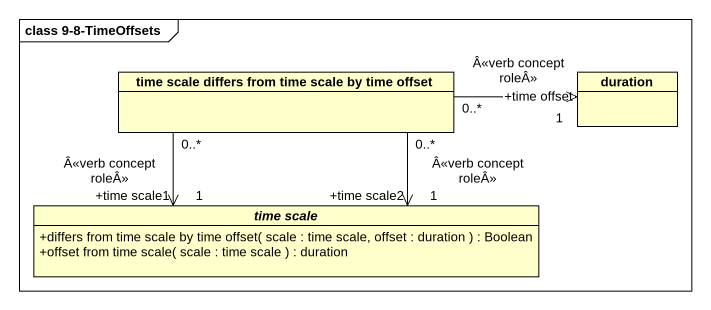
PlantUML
@startuml
mainframe class 9-8-TimeOffsets
hide circle
hide empty members
skinparam classAttributeIconSize 0
class "time scale differs from time scale by time offset" as time_scale_differs_from
class duration
abstract class "time scale" as time_scale {
  +differs from time scale by time offset( scale : time scale, offset : duration ) : Boolean
  +offset from time scale( scale : time scale ) : duration
}
time_scale_differs_from "0..*" -right-> "+time offset\n1" duration : Â<<verb concept roleÂ>>
time_scale_differs_from "0..*" --> "+time scale2\n1" time_scale : Â<<verb concept roleÂ>>
time_scale_differs_from "0..*" --> "+time scale1\n1" time_scale : Â<<verb concept roleÂ>>
@enduml
